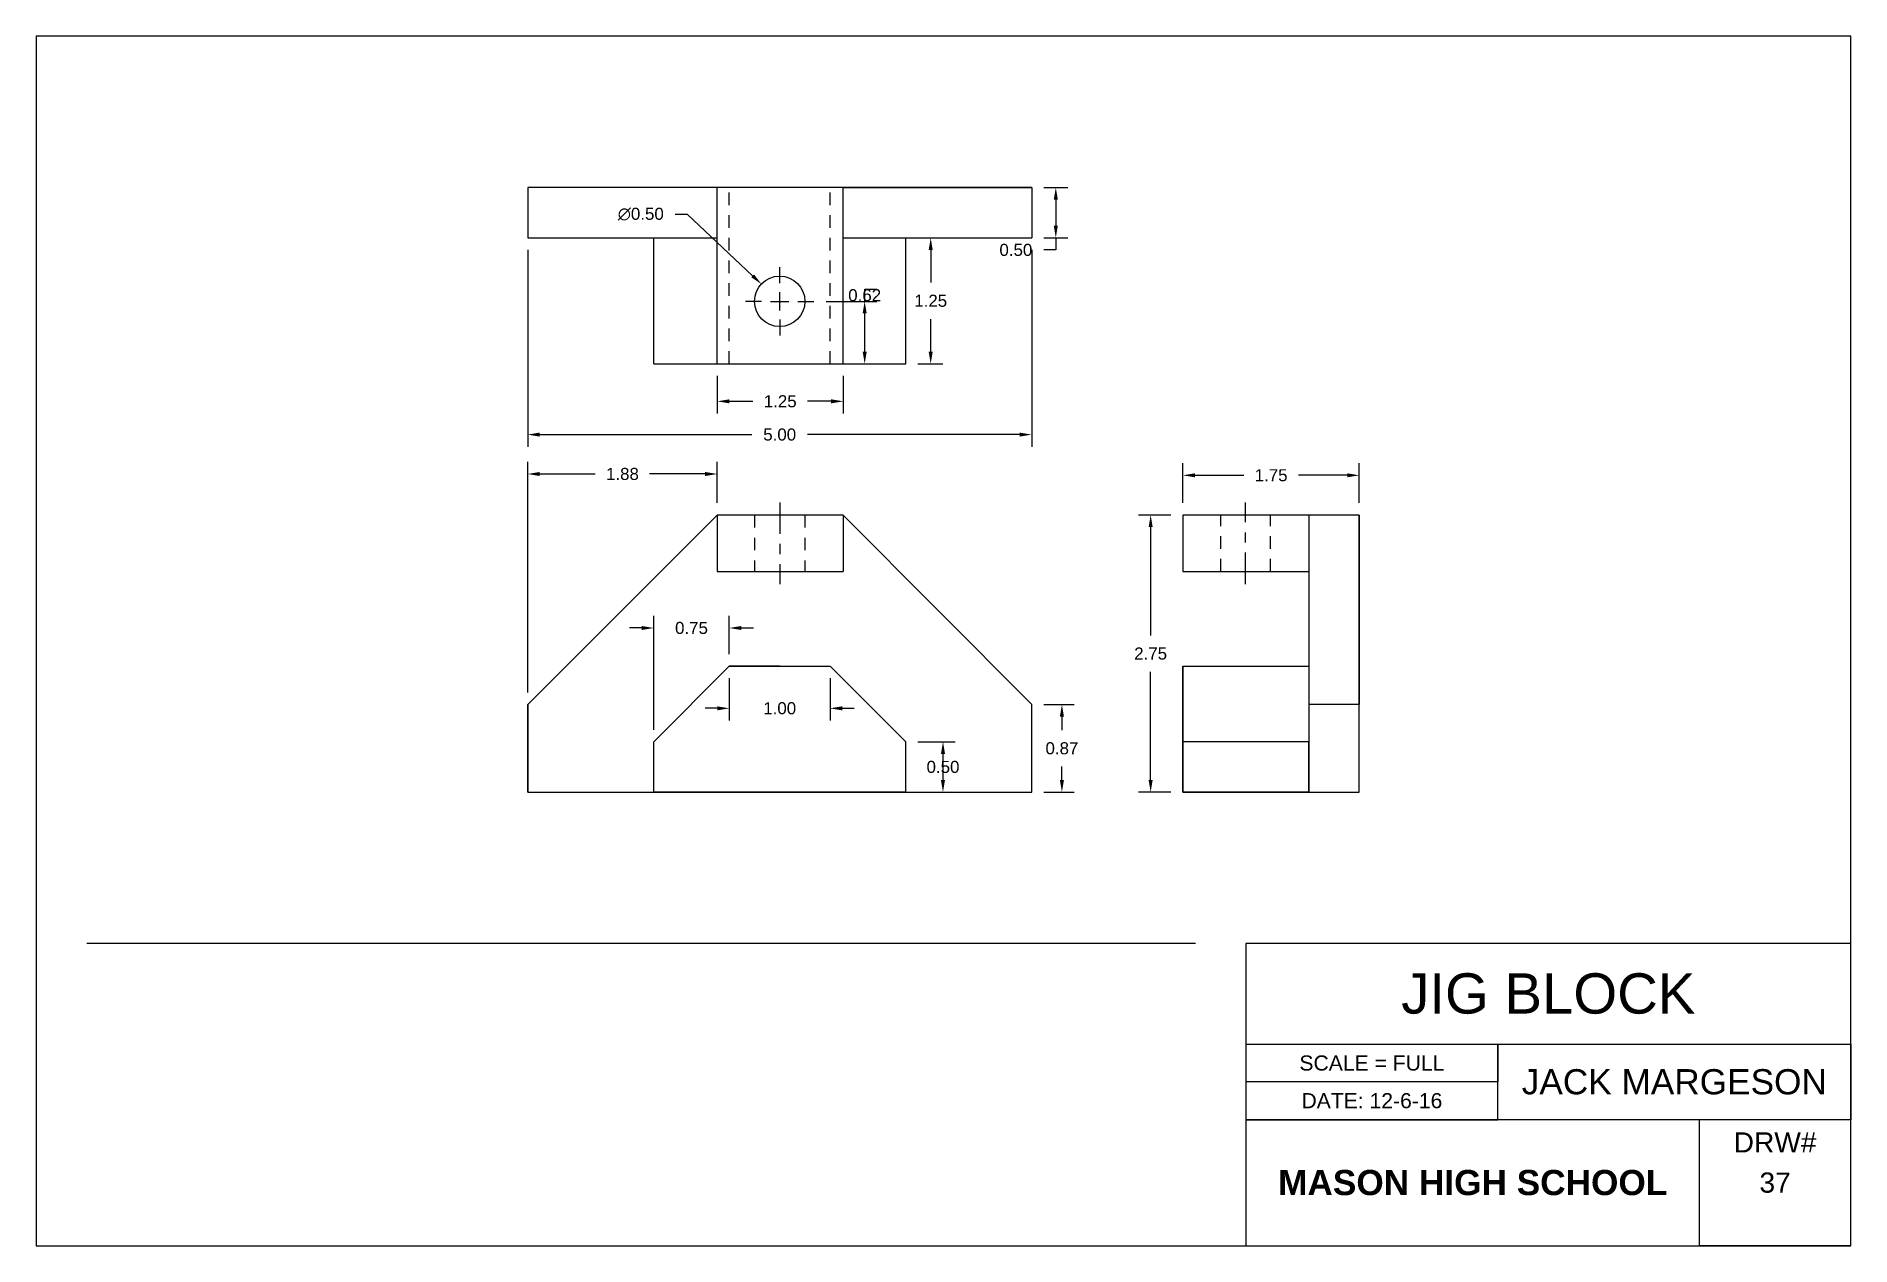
# Model space of a CAD drawing. Header units: inches. Extents: x 0 to 18, y 0 to 12.
import ezdxf

# ---------------------------------------------------------------- set-up
doc = ezdxf.new("R2010")
doc.units = ezdxf.units.IN
doc.header["$MEASUREMENT"] = 0
doc.linetypes.add('CENTER', pattern=[2, 1.25, -0.25, 0.25, -0.25])
doc.linetypes.add('HIDDEN', pattern=[0.375, 0.25, -0.125])
doc.layers.add('dims', color=3, linetype='Continuous')
doc.styles.get("Standard").update_dxf_attribs({"font": 'arial.ttf'})
doc.dimstyles.get("Standard").update_dxf_attribs({"dimtxt": 0.12, "dimasz": 0.12, "dimexe": 0.12, "dimexo": 0.12, "dimgap": 0.12, "dimtad": 0, "dimtih": 1, "dimtoh": 1, "dimrnd": 0.005, "dimzin": 0, "dimdsep": 46, "dimtxsty": 'Standard', "dimcen": -0.09, "dimadec": 0, "dimazin": 0, "dimtfac": 1, "dimtofl": 0, "dimtmove": 0, "dimatfit": 3, "dimfxl": 1, "dimtolj": 1, "dimtzin": 0, "dimarcsym": 0})

# ---------------------------------------------------------------- blocks, each defined once
blk = doc.blocks.new('*D1')
at = {"color": 0, "lineweight": -2, "transparency": 16777216}
for p, q in [((9.995, 10.5), (10.234, 10.5)), ((10.114, 10.38), (10.114, 10.12)), ((9.995, 10), (10.234, 10)), ((10.114, 10), (10.114, 9.88)), ((10.114, 9.88), (9.994, 9.88))]:
    blk.add_line(p, q, dxfattribs=at)
at = {"color": 0, "transparency": 16777216}
for points in [[(10.094, 10.38), (10.134, 10.38), (10.114, 10.5)], [(10.094, 10.12), (10.134, 10.12), (10.114, 10)]]:
    blk.add_solid(points, dxfattribs=at)
at = {"layer": 'Defpoints', "color": 0, "transparency": 16777216}
for p in [(9.875, 10.5), (9.875, 10), (10.114, 10)]:
    blk.add_point(p, dxfattribs=at)
at = {"color": 0, "transparency": 16777216, "insert": (9.718, 9.88), "char_height": 0.12, "attachment_point": 5}
blk.add_mtext('\\A1;0.50', dxfattribs=at)
blk = doc.blocks.new('*D2')
at = {"color": 0, "lineweight": -2, "transparency": 16777216}
for p, q in [((9.995, 5.37), (10.295, 5.37)), ((10.175, 5.25), (10.175, 5.116)), ((10.175, 4.62), (10.175, 4.754)), ((9.995, 4.5), (10.295, 4.5))]:
    blk.add_line(p, q, dxfattribs=at)
at = {"color": 0, "transparency": 16777216}
for points in [[(10.155, 5.25), (10.195, 5.25), (10.175, 5.37)], [(10.155, 4.62), (10.195, 4.62), (10.175, 4.5)]]:
    blk.add_solid(points, dxfattribs=at)
at = {"layer": 'Defpoints', "color": 0, "transparency": 16777216}
for p in [(9.875, 5.37), (9.875, 4.5), (10.175, 4.5)]:
    blk.add_point(p, dxfattribs=at)
at = {"color": 0, "transparency": 16777216, "insert": (10.175, 4.935), "char_height": 0.12, "attachment_point": 5}
blk.add_mtext('\\A1;0.87', dxfattribs=at)
blk = doc.blocks.new('*D3')
at = {"color": 0, "lineweight": -2, "transparency": 16777216}
for p, q in [((6.755, 8.63), (6.755, 8.258)), ((8.005, 8.63), (8.005, 8.258)), ((6.875, 8.378), (7.109, 8.378)), ((7.885, 8.378), (7.651, 8.378))]:
    blk.add_line(p, q, dxfattribs=at)
at = {"color": 0, "transparency": 16777216}
for points in [[(6.875, 8.398), (6.875, 8.358), (6.755, 8.378)], [(7.885, 8.398), (7.885, 8.358), (8.005, 8.378)]]:
    blk.add_solid(points, dxfattribs=at)
at = {"layer": 'Defpoints', "color": 0, "transparency": 16777216}
for p in [(6.755, 8.75), (8.005, 8.75), (8.005, 8.378)]:
    blk.add_point(p, dxfattribs=at)
at = {"color": 0, "transparency": 16777216, "insert": (7.38, 8.378), "char_height": 0.12, "attachment_point": 5}
blk.add_mtext('\\A1;1.25', dxfattribs=at)
blk = doc.blocks.new('*D4')
at = {"color": 0, "lineweight": -2, "transparency": 16777216}
for p, q in [((6.005, 6.129), (5.885, 6.129)), ((6.125, 5.12), (6.125, 6.249)), ((6.875, 5.87), (6.875, 6.249)), ((6.995, 6.129), (7.115, 6.129))]:
    blk.add_line(p, q, dxfattribs=at)
at = {"color": 0, "transparency": 16777216}
for points in [[(6.005, 6.149), (6.005, 6.109), (6.125, 6.129)], [(6.995, 6.149), (6.995, 6.109), (6.875, 6.129)]]:
    blk.add_solid(points, dxfattribs=at)
at = {"layer": 'Defpoints', "color": 0, "transparency": 16777216}
for p in [(6.875, 6.129), (6.875, 5.75), (6.125, 5)]:
    blk.add_point(p, dxfattribs=at)
at = {"color": 0, "transparency": 16777216, "insert": (6.5, 6.129), "char_height": 0.12, "attachment_point": 5}
blk.add_mtext('\\A1;0.75', dxfattribs=at)
blk = doc.blocks.new('*D5')
at = {"color": 0, "lineweight": -2, "transparency": 16777216}
for p, q in [((11.255, 7.25), (10.935, 7.25)), ((11.055, 7.13), (11.055, 6.056)), ((11.055, 4.62), (11.055, 5.694)), ((11.255, 4.5), (10.935, 4.5))]:
    blk.add_line(p, q, dxfattribs=at)
at = {"color": 0, "transparency": 16777216}
for points in [[(11.035, 7.13), (11.075, 7.13), (11.055, 7.25)], [(11.035, 4.62), (11.075, 4.62), (11.055, 4.5)]]:
    blk.add_solid(points, dxfattribs=at)
at = {"layer": 'Defpoints', "color": 0, "transparency": 16777216}
for p in [(11.375, 7.25), (11.055, 4.5), (11.375, 4.5)]:
    blk.add_point(p, dxfattribs=at)
at = {"color": 0, "transparency": 16777216, "insert": (11.055, 5.875), "char_height": 0.12, "attachment_point": 5}
blk.add_mtext('\\A1;2.75', dxfattribs=at)
blk = doc.blocks.new('*D6')
at = {"color": 0, "lineweight": -2, "transparency": 16777216}
for p, q in [((4.875, 9.88), (4.875, 7.928)), ((9.875, 9.88), (9.875, 7.928)), ((4.995, 8.048), (7.099, 8.048)), ((9.755, 8.048), (7.651, 8.048))]:
    blk.add_line(p, q, dxfattribs=at)
at = {"color": 0, "transparency": 16777216}
for points in [[(4.995, 8.068), (4.995, 8.028), (4.875, 8.048)], [(9.755, 8.068), (9.755, 8.028), (9.875, 8.048)]]:
    blk.add_solid(points, dxfattribs=at)
at = {"layer": 'Defpoints', "color": 0, "transparency": 16777216}
for p in [(4.875, 10), (9.875, 10), (9.875, 8.048)]:
    blk.add_point(p, dxfattribs=at)
at = {"color": 0, "transparency": 16777216, "insert": (7.375, 8.048), "char_height": 0.12, "attachment_point": 5}
blk.add_mtext('\\A1;5.00', dxfattribs=at)
blk = doc.blocks.new('*D7')
at = {"color": 0, "lineweight": -2, "transparency": 16777216}
for p, q in [((11.375, 7.37), (11.375, 7.764)), ((13.125, 7.37), (13.125, 7.764)), ((11.495, 7.644), (11.979, 7.644)), ((13.005, 7.644), (12.521, 7.644))]:
    blk.add_line(p, q, dxfattribs=at)
at = {"color": 0, "transparency": 16777216}
for points in [[(11.495, 7.664), (11.495, 7.624), (11.375, 7.644)], [(13.005, 7.664), (13.005, 7.624), (13.125, 7.644)]]:
    blk.add_solid(points, dxfattribs=at)
at = {"layer": 'Defpoints', "color": 0, "transparency": 16777216}
for p in [(13.125, 7.644), (11.375, 7.25), (13.125, 7.25)]:
    blk.add_point(p, dxfattribs=at)
at = {"color": 0, "transparency": 16777216, "insert": (12.25, 7.644), "char_height": 0.12, "attachment_point": 5}
blk.add_mtext('\\A1;1.75', dxfattribs=at)
blk = doc.blocks.new('*D8')
at = {"color": 0, "lineweight": -2, "transparency": 16777216}
for p, q in [((6.337, 10.235), (6.457, 10.235)), ((6.457, 10.235), (7.106, 9.624)), ((7.375, 9.55), (7.375, 9.71)), ((7.195, 9.37), (7.035, 9.37)), ((7.285, 9.37), (7.465, 9.37)), ((7.375, 9.28), (7.375, 9.46)), ((7.555, 9.37), (7.715, 9.37)), ((7.375, 9.19), (7.375, 9.03))]:
    blk.add_line(p, q, dxfattribs=at)
at = {"color": 0, "transparency": 16777216}
blk.add_solid([(7.12, 9.638), (7.092, 9.609), (7.193, 9.542)], dxfattribs=at)
at = {"layer": 'Defpoints', "color": 0, "transparency": 16777216}
for p in [(7.193, 9.542), (7.557, 9.198)]:
    blk.add_point(p, dxfattribs=at)
at = {"color": 0, "transparency": 16777216, "insert": (5.997, 10.235), "char_height": 0.12, "attachment_point": 5}
blk.add_mtext('\\A1;∅0.50', dxfattribs=at)
blk = doc.blocks.new('*D11')
at = {"color": 0, "lineweight": -2, "transparency": 16777216}
for p, q in [((6.875, 5.63), (6.875, 5.212)), ((7.875, 5.63), (7.875, 5.212)), ((6.755, 5.332), (6.635, 5.332)), ((7.995, 5.332), (8.115, 5.332))]:
    blk.add_line(p, q, dxfattribs=at)
at = {"color": 0, "transparency": 16777216}
for points in [[(6.755, 5.352), (6.755, 5.312), (6.875, 5.332)], [(7.995, 5.352), (7.995, 5.312), (7.875, 5.332)]]:
    blk.add_solid(points, dxfattribs=at)
at = {"layer": 'Defpoints', "color": 0, "transparency": 16777216}
for p in [(6.875, 5.75), (7.875, 5.75), (7.875, 5.332)]:
    blk.add_point(p, dxfattribs=at)
at = {"color": 0, "transparency": 16777216, "insert": (7.375, 5.332), "char_height": 0.12, "attachment_point": 5}
blk.add_mtext('\\A1;1.00', dxfattribs=at)
blk = doc.blocks.new('*D13')
at = {"color": 0, "lineweight": -2, "transparency": 16777216}
for p, q in [((4.875, 5.49), (4.875, 7.777)), ((6.755, 7.37), (6.755, 7.777)), ((4.995, 7.657), (5.545, 7.657)), ((6.635, 7.657), (6.085, 7.657))]:
    blk.add_line(p, q, dxfattribs=at)
at = {"color": 0, "transparency": 16777216}
for points in [[(4.995, 7.677), (4.995, 7.637), (4.875, 7.657)], [(6.635, 7.677), (6.635, 7.637), (6.755, 7.657)]]:
    blk.add_solid(points, dxfattribs=at)
at = {"layer": 'Defpoints', "color": 0, "transparency": 16777216}
for p in [(6.755, 7.657), (6.755, 7.25), (4.875, 5.37)]:
    blk.add_point(p, dxfattribs=at)
at = {"color": 0, "transparency": 16777216, "insert": (5.815, 7.657), "char_height": 0.12, "attachment_point": 5}
blk.add_mtext('\\A1;1.88', dxfattribs=at)

msp = doc.modelspace()

# ---------------------------------------------------------------- linework, layer by layer
for p, q in [((18, 12), (0, 12)), ((0, 12), (0, 0)), ((18, 12), (0, 12)), ((0, 12), (0, 0)), ((18, 0), (18, 12)), ((18, 0), (18, 12)), ((9.875, 10.5), (4.875, 10.5)), ((6.755, 10.5), (4.875, 10.5)), ((4.875, 10.5), (4.875, 10)), ((6.755, 8.75), (6.755, 10.5)), ((8.005, 10.5), (6.755, 10.5)), ((8.005, 8.75), (8.005, 10.5)), ((8.005, 10.5), (9.875, 10.5)), ((9.875, 10.5), (9.875, 10)), ((4.875, 10), (6.755, 10)), ((6.125, 8.75), (6.125, 10)), ((8.005, 10), (9.875, 10)), ((8.625, 8.75), (8.625, 10)), ((6.125, 8.75), (6.755, 8.75)), ((6.755, 8.75), (8.005, 8.75)), ((6.755, 8.75), (8.005, 8.75)), ((8.005, 8.75), (8.625, 8.75)), ((4.875, 5.37), (6.755, 7.25)), ((8.005, 7.25), (6.755, 7.25)), ((8.005, 7.25), (6.755, 7.25)), ((6.755, 7.25), (6.755, 6.69)), ((9.875, 5.37), (8.005, 7.25)), ((8.005, 7.25), (8.005, 6.69)), ((13.125, 7.25), (11.375, 7.25)), ((11.375, 7.25), (11.375, 6.69)), ((12.625, 7.25), (11.375, 7.25)), ((11.375, 7.25), (11.375, 6.69)), ((13.125, 7.25), (12.625, 7.25)), ((12.625, 7.25), (12.625, 5.37)), ((13.125, 4.5), (13.125, 7.25)), ((13.125, 7.25), (13.125, 5.37)), ((6.755, 6.69), (8.005, 6.69)), ((11.375, 6.69), (12.625, 6.69)), ((6.125, 5), (6.875, 5.75)), ((7.375, 5.75), (6.875, 5.75)), ((6.875, 5.75), (7.875, 5.75)), ((8.625, 5), (7.875, 5.75)), ((11.375, 5), (11.375, 5.75)), ((11.375, 5.75), (11.375, 4.5)), ((11.375, 5.75), (12.625, 5.75)), ((4.875, 5.37), (4.875, 4.5)), ((4.875, 4.5), (4.875, 5.37)), ((9.875, 4.5), (9.875, 5.37)), ((9.875, 4.5), (9.875, 5.37)), ((13.125, 5.37), (12.625, 5.37)), ((12.625, 5.37), (12.625, 4.5)), ((13.125, 4.5), (13.125, 5.37)), ((6.125, 4.5), (6.125, 5)), ((8.625, 4.5), (8.625, 5)), ((12.625, 5), (11.375, 5)), ((11.375, 4.5), (11.375, 5)), ((12.625, 4.5), (12.625, 5)), ((4.875, 4.5), (9.875, 4.5)), ((4.875, 4.5), (6.125, 4.5)), ((8.625, 4.5), (6.125, 4.5)), ((8.625, 4.5), (9.875, 4.5)), ((11.375, 4.5), (13.125, 4.5)), ((12.625, 4.5), (11.375, 4.5)), ((12.625, 4.5), (13.125, 4.5)), ((11.5, 3), (0.5, 3)), ((18, 3), (12, 3)), ((12, 3), (12, 0)), ((12, 3), (12, 2)), ((18, 0), (18, 3)), ((12, 2), (18, 2)), ((14.5, 1.25), (14.5, 2)), ((14.5, 2), (14.5, 1.625)), ((18, 2), (18, 1.25)), ((14.5, 1.625), (12, 1.625)), ((18, 1.25), (12, 1.25)), ((12, 1.25), (14.5, 1.25)), ((16.5, 0), (16.5, 1.25)), ((0, 0), (18, 0)), ((0, 0), (18, 0)), ((18, 0), (16.5, 0)), ((18, 0), (16.5, 0))]:
    msp.add_line(p, q)
at = {"color": 18, "linetype": 'HIDDEN', "ltscale": 0.5, "true_color": 0x000000}
for p, q in [((6.875, 8.75), (6.875, 10.5)), ((7.875, 8.75), (7.875, 10.5)), ((7.125, 7.25), (7.125, 6.69)), ((7.625, 7.25), (7.625, 6.69)), ((11.75, 6.69), (11.75, 7.25)), ((12.245, 6.69), (12.245, 7.25))]:
    msp.add_line(p, q, dxfattribs=at)
at = {"color": 3}
for p, q in [((8.873, 9.88), (8.873, 9.556)), ((7.835, 9.37), (8.338, 9.37)), ((8.218, 9.37), (8.218, 9.49)), ((8.218, 9.49), (8.338, 9.49)), ((8.218, 8.87), (8.218, 9.25)), ((8.873, 8.87), (8.873, 9.194)), ((8.745, 8.75), (8.993, 8.75)), ((8.745, 5), (9.115, 5)), ((8.995, 4.88), (8.995, 4.62))]:
    msp.add_line(p, q, dxfattribs=at)
at = {"color": 3, "linetype": 'CENTER', "ltscale": 0.25}
for p, q in [((7.375, 9.55), (7.375, 9.71)), ((7.195, 9.37), (7.035, 9.37)), ((7.285, 9.37), (7.465, 9.37)), ((7.375, 9.28), (7.375, 9.46)), ((7.555, 9.37), (7.715, 9.37)), ((7.375, 9.19), (7.375, 9.03)), ((7.375, 7.375), (7.375, 6.565)), ((11.995, 6.565), (11.995, 7.375))]:
    msp.add_line(p, q, dxfattribs=at)
msp.add_circle((7.375, 9.37), 0.25)
at = {"color": 3}
for points in [[(8.853, 9.88), (8.893, 9.88), (8.873, 10)], [(8.198, 9.25), (8.238, 9.25), (8.218, 9.37)], [(8.198, 8.87), (8.238, 8.87), (8.218, 8.75)], [(8.853, 8.87), (8.893, 8.87), (8.873, 8.75)], [(8.975, 4.88), (9.015, 4.88), (8.995, 5)], [(8.975, 4.62), (9.015, 4.62), (8.995, 4.5)]]:
    msp.add_solid(points, dxfattribs=at)

# ---------------------------------------------------------------- texts
at = {"color": 3, "char_height": 0.12, "attachment_point": 5}
for s, insert in [('\\A1;0.62', (8.218, 9.43)), ('\\A1;1.25', (8.873, 9.375)), ('\\A1;0.50', (8.995, 4.75))]:
    msp.add_mtext(s, dxfattribs=dict(at, insert=insert))
for s, width, insert, char_height, attachment_point in [('JIG BLOCK', 6, (15, 2.5), 0.4, 5), ('SCALE = FULL', 2.5, (13.25, 1.812), 0.15, 5), ('DATE: 12-6-16', 2.5, (13.25, 1.438), 0.15, 5), ('DRW#', 1.5, (17.25, 1.125), 0.2, 2), ('{\\fArial|b1|i0|c0|p34;MASON HIGH SCHOOL}', 4.5, (14.25, 0.625), 0.25, 5), ('37', 1.5, (17.25, 0.625), 0.2, 5)]:
    msp.add_mtext_dynamic_manual_height_columns(s, width=width, gutter_width=1, heights=[0], dxfattribs=dict(insert=insert, char_height=char_height, attachment_point=attachment_point))
at = {"layer": 'dims', "color": 3, "insert": (16.25, 1.625), "char_height": 0.25, "attachment_point": 5}
msp.add_mtext_dynamic_manual_height_columns('{\\C0;JACK MARGESON}', width=3.5, gutter_width=1, heights=[0], dxfattribs=at)

# ---------------------------------------------------------------- dimensions: what is measured, and where the dimension line sits
at = {"color": 3}
for base, p1, p2, picture, middle in [((10.114, 10), (9.875, 10.5), (9.875, 10), '*D1', (9.718, 9.88)), ((11.055, 4.5), (11.375, 7.25), (11.375, 4.5), '*D5', (11.055, 5.875)), ((10.175, 4.5), (9.875, 5.37), (9.875, 4.5), '*D2', (10.175, 4.935))]:
    dim = msp.add_linear_dim(base=base, p1=p1, p2=p2, angle=90, dimstyle='Standard', dxfattribs=at)
    dim.commit()
    dim.dimension.update_dxf_attribs({"geometry": picture, "text_midpoint": middle})
dim = msp.add_diameter_dim_2p(p1=(7.557, 9.198), p2=(7.193, 9.542), dimstyle='Standard', dxfattribs=at)
dim.commit()
dim.dimension.update_dxf_attribs({"geometry": '*D8', "text_midpoint": (5.997, 10.235), "dimtype": 163})
for base, p1, p2, picture, middle in [((9.875, 8.048), (4.875, 10), (9.875, 10), '*D6', (7.375, 8.048)), ((8.005, 8.378), (6.755, 8.75), (8.005, 8.75), '*D3', (7.38, 8.378)), ((6.755, 7.657), (4.875, 5.37), (6.755, 7.25), '*D13', (5.815, 7.657)), ((13.125, 7.644), (11.375, 7.25), (13.125, 7.25), '*D7', (12.25, 7.644)), ((6.875, 6.129), (6.125, 5), (6.875, 5.75), '*D4', (6.5, 6.129)), ((7.875, 5.332), (6.875, 5.75), (7.875, 5.75), '*D11', (7.375, 5.332))]:
    dim = msp.add_linear_dim(base=base, p1=p1, p2=p2, dimstyle='Standard', dxfattribs=at)
    dim.commit()
    dim.dimension.update_dxf_attribs({"geometry": picture, "text_midpoint": middle})

doc.saveas('drawing.dxf')
